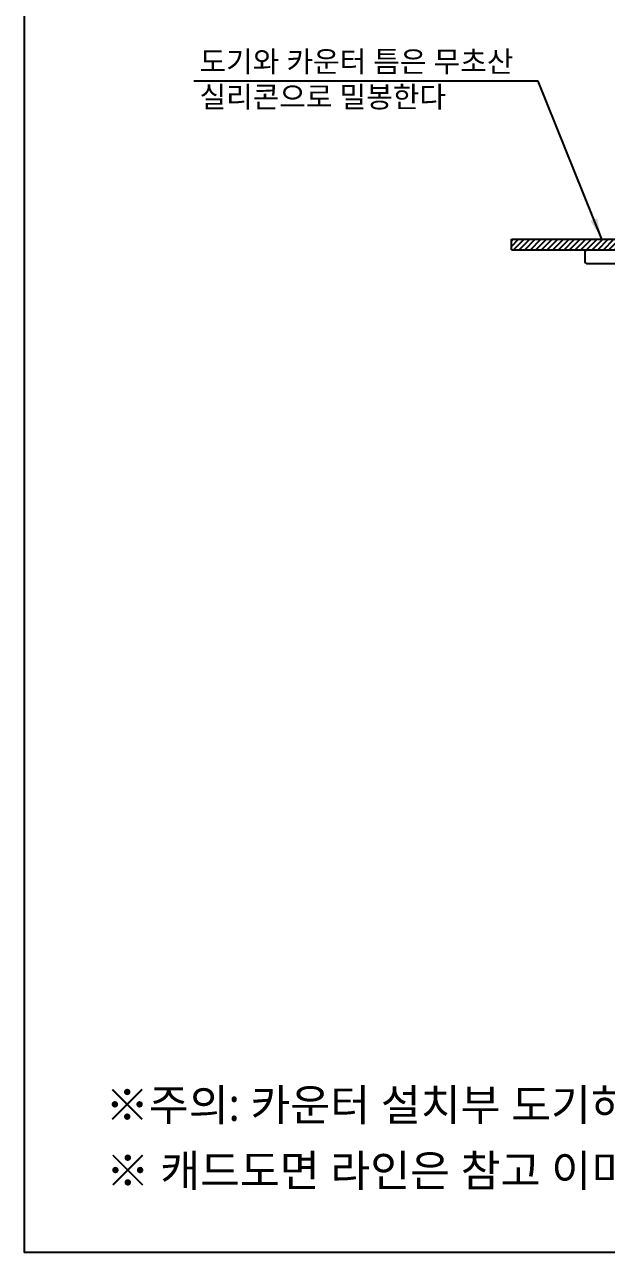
# Model space of a CAD drawing. Extents: x -3408 to 359, y -137 to 2100.
# Drawn here: x -3408 to -2859, y -137 to 1022 of the extents above; entities that cross this region are included whole.
import ezdxf

# ---------------------------------------------------------------- set-up
doc = ezdxf.new("R2010")
doc.units = 0
doc.header["$LTSCALE"] = 50
doc.header["$MEASUREMENT"] = 0
doc.layers.get('0').update_dxf_attribs({"linetype": 'CONTINUOUS'})
for name, color, linetype in [('3', 3, 'CONTINUOUS'), ('5', 5, 'CONTINUOUS'), ('SA-DOOR', 4, 'CONTINUOUS')]:
    doc.layers.add(name, color=color, linetype=linetype)
doc.styles.add('GHS', font='romans', dxfattribs={"bigfont": 'ghs'})
doc.styles.get("Standard").update_dxf_attribs({"font": 'NanumGothic.ttf'})
doc.dimstyles.get("Standard").update_dxf_attribs({"dimtxt": 2.5, "dimasz": 2, "dimexe": 2, "dimexo": 1, "dimgap": 2, "dimtad": 1, "dimdec": 0, "dimlfac": 10, "dimrnd": 1, "dimzin": 0, "dimdsep": 46, "dimtxsty": 'Standard', "dimcen": 0, "dimclrd": 7, "dimclre": 7, "dimclrt": 2, "dimadec": 0, "dimazin": 0, "dimtfac": 1, "dimtdec": 0, "dimtofl": 0, "dimtmove": 0, "dimatfit": 3, "dimfxl": 0, "dimtolj": 1, "dimtzin": 0, "dimarcsym": 0})

msp = doc.modelspace()

# ---------------------------------------------------------------- hatches: boundary and pattern name
h = msp.add_hatch()
h.set_pattern_fill('ANSI31', color=256, scale=30, style=0)
h.set_pattern_definition([(45, (-3819.5182, 0), (-2.65165, 2.65165), [])])
h.paths.add_polyline_path([(-2836.51952, 809.14283), (-2836.51952, 819.14283), (-2948.73102, 819.14283), (-2948.73102, 809.14283)])

# ---------------------------------------------------------------- linework, layer by layer
at = {"layer": '3', "color": 7}
for p, q in [((-2879.51614, 806.14283), (-2879.51614, 799.14283)), ((-2876.51614, 809.14283), (-2551.51614, 809.14283)), ((-2876.51614, 796.14283), (-2551.51614, 796.14283))]:
    msp.add_line(p, q, dxfattribs=at)
for centre, start, end in [((-2876.51614, 806.14283), 90, 180), ((-2876.51614, 799.14283), 180, 270)]:
    msp.add_arc(centre, 3, start, end, dxfattribs=at)
at = {"layer": '5'}
for p, q in [((-2948.73102, 819.14283), (-2836.51952, 819.14283)), ((-2948.73102, 809.14283), (-2948.73102, 819.14283)), ((-2948.73102, 809.14283), (-2836.51952, 809.14283))]:
    msp.add_line(p, q, dxfattribs=at)
at = {"layer": 'SA-DOOR', "color": 7}
msp.add_lwpolyline([(-3408.47152, 2100), (358.52848, 2100), (358.52848, -137.42071), (-3408.47152, -137.42071)], close=True, dxfattribs=at)

# ---------------------------------------------------------------- texts
at = {"insert": (-3243.18139, 996.93473), "char_height": 20, "attachment_point": 1, "style": 'GHS'}
msp.add_mtext_dynamic_manual_height_columns('{\\fNanumGothic|b0|i0|c129|p50;도기와 카운터 틈은 무초산 \\P실리콘으로 밀봉한다}', width=518.1591402, gutter_width=13.5, heights=[0], dxfattribs=at)
at = {"insert": (-3331.45141, -45.1917), "char_height": 30, "width": 1933.7305945, "attachment_point": 1, "style": 'GHS'}
msp.add_mtext('{\\fNanumGothic|b0|i0|c129|p50;※ 캐드도면 라인은 참고 이미지이므로 실물과 비교 시 직선이 아닐 수 있습니다.}', dxfattribs=at)
at = {"layer": '3', "color": 1, "insert": (-3331.97152, 16.88361), "char_height": 30, "attachment_point": 1, "style": 'GHS'}
msp.add_mtext_dynamic_manual_height_columns('{\\fNanumGothic|b0|i0|c129|p50;※주의: 카운터 설치부 도기허용차는 ±5%이므로 반드시 실측 확인 후 시공하십시오.}', width=3042.4010348, gutter_width=13.505, heights=[0], dxfattribs=at)

# ---------------------------------------------------------------- leaders
msp.add_leader([(-2863.36122, 819.14283), (-2923.42262, 968.56196), (-3248.51078, 968.56196)], dimstyle='Standard', override={"dimtxt": 20, "dimasz": 20, "dimexe": 20, "dimexo": 0, "dimgap": 10, "dimtad": 0, "dimdec": 4, "dimlfac": 1, "dimzin": 8, "dimclrd": 3, "dimclre": 3, "dimtdec": 4, "dimarcsym": 1})

doc.saveas('drawing.dxf')
